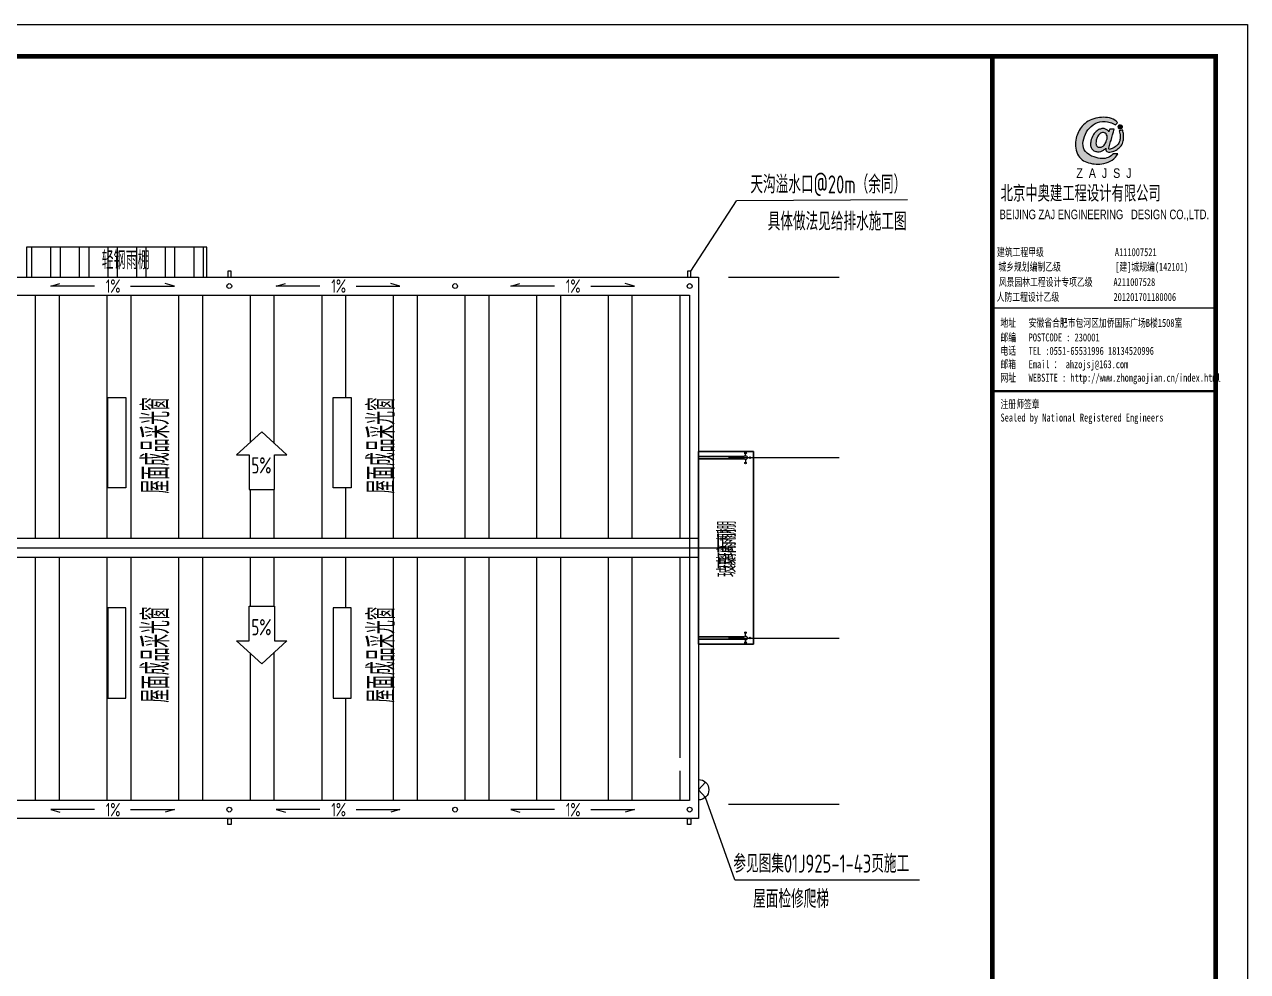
# Model space of a CAD drawing. Extents: x 177291 to 1288761, y 177638 to 322898.
# Drawn here: x 550582 to 591257, y 283428 to 314928 of the extents above; entities that cross this region are included whole.
import ezdxf
from ezdxf.enums import TextEntityAlignment as Align

# ---------------------------------------------------------------- set-up
doc = ezdxf.new("R2010")
doc.units = 0
doc.header["$LTSCALE"] = 1000
for name, color, linetype in [('AXIS', 3, 'Continuous'), ('DOTE', 1, 'Continuous'), ('PUB_TEXT', 7, 'Continuous'), ('PUB_TITLE', 4, 'Continuous'), ('TEXT', 7, 'Continuous'), ('图签', 3, 'Continuous'), ('天沟', 2, 'Continuous'), ('文字', 7, 'Continuous')]:
    doc.layers.add(name, color=color, linetype=linetype)
doc.styles.add('_gyy_title_Arial', font='arial.ttf', dxfattribs={"width": 0.7})
doc.styles.add('_gyy_title_ST', font='', dxfattribs={"width": 0.8})
doc.styles.add('_TCH_DIM', font='SIMPLEX', dxfattribs={"bigfont": 'GBCBIG'})
doc.styles.add('C', font='tssdeng.shx', dxfattribs={"height": 3, "bigfont": 'tssdchn.shx'})
doc.styles.add('HZ', font='txt.shx', dxfattribs={"width": 0.8, "bigfont": '000hztxt.shx'})
doc.styles.add('TSSD_Dimension', font='Tssdeng.shx', dxfattribs={"width": 0.8, "bigfont": 'hztxt.shx'})
doc.styles.add('TSSD_Label', font='tssdeng.shx', dxfattribs={"width": 0.7, "bigfont": 'hztxt.shx'})
doc.styles.add('TSSD_Norm', font='tssdeng.shx', dxfattribs={"bigfont": 'hztxt.shx'})
doc.styles.get('_gyy_title_ST').set_extended_font_data('SimSun')

# ---------------------------------------------------------------- blocks, each defined once
blk = doc.blocks.new('dd')
at = {"layer": '图签'}
h = blk.add_hatch(color=5, dxfattribs=at)
h.set_gradient(color1=(0, 0, 255), color2=(36, 36, 255), one_color=1, tint=0.57)
h.paths.add_polyline_path([(452, 1270, -0.093206), (531, 1562, -0.136321), (716, 1807, -0.161039), (988, 1948, -0.108591), (1307, 1935, -0.049497), (1479, 1861, 0.062627), (1539, 1932, 0.094388), (1351, 2056, 0.136326), (854, 2062, 0.161722), (430, 1810, 0.133661), (243, 1435, 0.158414), (286, 937, 0.22517), (632, 669, 0.138663), (1107, 646, 0.074676), (1375, 753, 0.125344), (1543, 944, 0.006312), (1413, 948, -0.090385), (1244, 833, -0.096745), (1053, 797, -0.073845), (803, 850, -0.140868), (530, 1020, -0.160753)])
h = blk.add_hatch(color=5, dxfattribs=at)
h.set_gradient(color1=(0, 0, 255), color2=(36, 36, 255), one_color=1, tint=0.57)
h.paths.add_polyline_path([(1306, 1289, 0.011169), (1334, 1370, 0.005807), (1431, 1724, 0.01105), (1292, 1724, 0.016796), (1267, 1634, 0.125943), (1203, 1704, 0.083806), (1120, 1739, 0.082879), (1047, 1739, -0.008503), (952, 1710, 0.060057), (844, 1628, 0.086078), (774, 1532, 0.099424), (705, 1347, 0.12153), (690, 1225, 0.102644), (719, 1122, 0.056648), (797, 1042, 0.092914), (913, 1013, 0.194578), (1098, 1064, -0.002562), (1175, 1122, 0.064354), (1167, 1068, 0.172385), (1207, 1017, 0.105458), (1300, 1002, 0.086567), (1454, 1046, 0.047674), (1592, 1136, 0.166359), (1692, 1274, 0.096748), (1728, 1431, 0.03151), (1728, 1548, 0.041815), (1700, 1691, 0.007654), (1588, 1673, -0.009919), (1610, 1585, -0.068269), (1624, 1482, -0.105336), (1605, 1352, -0.14652), (1528, 1223, -0.070486), (1434, 1151, -0.077937), (1341, 1103, -0.127098), (1272, 1084, -0.114215), (1267, 1129, -0.007609)])
h.paths.add_polyline_path([(865, 1245, -0.099994), (863, 1328, -0.050974), (888, 1427, -0.120527), (938, 1529, -0.043888), (1002, 1595, -0.08446), (1063, 1619, -0.147309), (1127, 1607, -0.037474), (1177, 1572, -0.06931), (1209, 1507, -0.067662), (1213, 1431, -0.02676), (1211, 1413, 0.017209), (1183, 1329, -0.048815), (1120, 1223, -0.139096), (1046, 1163, -0.097991), (944, 1153, -0.085394), (909, 1169, -0.149141)], flags=16)
h = blk.add_hatch(color=1, dxfattribs=at)
h.set_gradient(color1=(255, 0, 0), color2=(255, 0, 0), tint=0.57)
h.paths.add_polyline_path([(1557, 1818, 0.386553), (1564, 1757, 0.170676), (1604, 1736, 0.082224), (1657, 1743, 0.087509), (1686, 1766, 0.264235), (1694, 1804, 0.244333), (1636, 1850, 0.30271)])
blk.add_lwpolyline([(1539, 1932, 0.094388), (1351, 2056, 0.136326), (854, 2062, 0.161722), (430, 1810, 0.133661), (243, 1435, 0.158414), (286, 937, 0.22517), (632, 669, 0.138663), (1107, 646, 0.074676), (1375, 753, 0.125344), (1543, 944, 0.006312), (1413, 948, -0.090385), (1244, 833, -0.096745), (1053, 797, -0.073845), (803, 850, -0.140868), (530, 1020, -0.160753), (452, 1270, -0.093206), (531, 1562, -0.136321), (716, 1807, -0.161039), (988, 1948, -0.108591), (1307, 1935, -0.049497), (1479, 1861, 0.062627)], format="xyb", close=True, dxfattribs=at)
for points in [[(1431, 1724, 0.011041), (1292, 1724, 0.016796), (1267, 1634, 0.125943), (1203, 1704, 0.083806), (1120, 1739, 0.082879), (1047, 1739, -0.008503), (952, 1710, 0.060057), (844, 1628, 0.086078), (774, 1532, 0.099424), (705, 1347, 0.12153), (690, 1225, 0.102644), (719, 1122, 0.056648), (797, 1042, 0.092914), (913, 1013, 0.194578), (1098, 1064, -0.002562), (1175, 1122, 0.064354), (1167, 1068, 0.172385), (1207, 1017, 0.105458), (1300, 1002, 0.086567), (1454, 1046, 0.047674), (1592, 1136, 0.166359), (1692, 1274, 0.096748), (1728, 1431, 0.03151), (1728, 1548, 0.041815), (1700, 1691, 0.007654), (1588, 1673, -0.009919), (1610, 1585, -0.068269), (1624, 1482, -0.105336), (1605, 1352, -0.14652), (1528, 1223, -0.070486), (1434, 1151, -0.077937), (1341, 1103, -0.127098), (1272, 1084, -0.114215), (1267, 1129, -0.007609), (1306, 1289, 0.011169), (1334, 1370, 0.005782), (1430, 1722, 0.069025)], [(1213, 1431, 0.067662), (1209, 1507, 0.06931), (1177, 1572, 0.037474), (1127, 1607, 0.147309), (1063, 1619, 0.08446), (1002, 1595, 0.043888), (938, 1529, 0.120527), (888, 1427, 0.050974), (863, 1328, 0.099994), (865, 1245, 0.149141), (909, 1169, 0.085394), (944, 1153, 0.097991), (1046, 1163, 0.139096), (1120, 1223, 0.048815), (1183, 1329, -0.017209), (1211, 1413, 0.02676), (1213, 1431, 0.441273)], [(1694, 1804, 0.243958), (1636, 1850, 0.303117), (1557, 1818, 0.386553), (1564, 1757, 0.170676), (1604, 1736, 0.082224), (1657, 1743, 0.087509), (1686, 1766, 0.264235), (1694, 1804, -7.823139)]]:
    blk.add_lwpolyline(points, format="xyb", dxfattribs=at)
at = {"insert": (246, 492), "char_height": 300, "width": 8000, "attachment_point": 1, "style": 'HZ'}
blk.add_mtext('{\\fArial|b0|i0|c0|p32;Z  A  J  S  J}', dxfattribs=at)
blk = doc.blocks.new('A$C460B5C3E')
at = {"layer": '天沟'}
for q in [(379, -144), (379, -994)]:
    blk.add_line((0, -569), q, dxfattribs=at)
blk.add_arc((0, -569), 569, 270, 90, dxfattribs=at)
blk.add_arc((0, -569), 569, 270, 90, dxfattribs=at)

msp = doc.modelspace()

# ---------------------------------------------------------------- hatches: boundary and pattern name
h = msp.add_hatch()
h.set_pattern_fill('ANSI32', color=256, scale=200, angle=-135)
h.set_pattern_definition([(270, (481291.4, 460844.6), (952.5, -6e-13), []), (270, (480973.9, 460527.1), (952.5, -6e-13), [])])
h.paths.add_polyline_path([(550651.1, 307520.82), (550651.1, 306520.45), (556651.1, 306520.45), (556651.1, 307520.82)])
h.paths.add_polyline_path([(553042.25, 306656.39), (554937.68, 306656.39), (554937.68, 307520.96), (553042.25, 307520.96)], flags=9)
h = msp.add_hatch()
h.set_pattern_fill('ANSI32', color=5, scale=500, angle=45)
h.set_pattern_definition([(90, (-20548, -54629), (-2381.25, 2e-13), []), (90, (-19754.1, -53835.3), (-2381.25, 2e-13), [])])
h.paths.add_polyline_path([(572701.1, 297198.13), (512701.1, 297198.13), (512701.1, 290538.33), (512851.1, 290538.33), (512701.1, 290388.33), (512701.1, 289120.45), (572701.1, 289120.45), (572701.1, 290088.33), (572401.1, 290088.33), (571951.1, 290538.33), (572701.1, 290538.33)])
h.paths.add_polyline_path([(545851.1, 295520.45), (546451.1, 295520.45), (546451.1, 292520.45), (545851.1, 292520.45)], flags=16)
h.paths.add_polyline_path([(538951.1, 292520.45), (538351.1, 292520.45), (538351.1, 295520.45), (538951.1, 295520.45)], flags=16)
h.paths.add_polyline_path([(553351.1, 295520.45), (553951.1, 295520.45), (553951.1, 292520.45), (553351.1, 292520.45)], flags=16)
h.paths.add_polyline_path([(531451.1, 292520.45), (530851.1, 292520.45), (530851.1, 295520.45), (531451.1, 295520.45)], flags=16)
h.paths.add_polyline_path([(527870.08, 294431.8), (527033.4, 293667.21), (526196.73, 294431.8), (526615.7, 294431.8), (526615.7, 295575.59), (527451.11, 295575.59), (527451.11, 294431.8)], flags=16)
h.paths.add_polyline_path([(557637.95, 294431.8), (558056.93, 294431.8), (558056.93, 295575.59), (558892.33, 295575.59), (558892.33, 294431.8), (559311.31, 294431.8), (558474.63, 293667.21)], flags=16)
h.paths.add_polyline_path([(560851.1, 295520.45), (561451.1, 295520.45), (561451.1, 292520.45), (560851.1, 292520.45)], flags=16)
h.paths.add_polyline_path([(523951.1, 292520.45), (523351.1, 292520.45), (523351.1, 295520.45), (523951.1, 295520.45)], flags=16)
h.paths.add_polyline_path([(572701.1, 305920.45), (512701.1, 305920.45), (512701.1, 297842.78), (540469.59, 297842.78), (540341.91, 297970.45), (541241.91, 297970.45), (541114.24, 297842.78), (572701.1, 297842.78)])
h.paths.add_polyline_path([(545530.37, 301758.64), (545530.37, 299866.1), (539213.25, 299866.1), (539213.25, 301758.64)], flags=16)
h.paths.add_polyline_path([(538951.1, 302520.45), (538951.1, 299520.45), (538351.1, 299520.45), (538351.1, 302520.45)], flags=16)
h.paths.add_polyline_path([(545851.1, 302520.45), (546451.1, 302520.45), (546451.1, 299520.45), (545851.1, 299520.45)], flags=16)
h.paths.add_polyline_path([(531451.1, 302520.45), (531451.1, 299520.45), (530851.1, 299520.45), (530851.1, 302520.45)], flags=16)
h.paths.add_polyline_path([(553351.1, 302520.45), (553951.1, 302520.45), (553951.1, 299520.45), (553351.1, 299520.45)], flags=16)
h.paths.add_polyline_path([(527870.08, 300609.11), (527451.11, 300609.11), (527451.11, 299465.32), (526615.7, 299465.32), (526615.7, 300609.11), (526196.73, 300609.11), (527033.4, 301373.7)], flags=16)
h.paths.add_polyline_path([(557637.95, 300609.11), (558474.63, 301373.7), (559311.31, 300609.11), (558892.33, 300609.11), (558892.33, 299465.32), (558056.93, 299465.32), (558056.93, 300609.11)], flags=16)
h.paths.add_polyline_path([(523951.1, 302520.45), (523951.1, 299520.45), (523351.1, 299520.45), (523351.1, 302520.45)], flags=16)
h.paths.add_polyline_path([(560851.1, 302520.45), (561451.1, 302520.45), (561451.1, 299520.45), (560851.1, 299520.45)], flags=16)
h.paths.add_polyline_path([(521757.73, 293353.89), (521757.73, 294687.02), (521088.35, 294687.02), (521088.35, 293353.89)], flags=24)
h.paths.add_polyline_path([(521757.73, 296853.89), (521757.73, 298187.02), (521088.35, 298187.02), (521088.35, 296853.89)], flags=9)
h.paths.add_polyline_path([(521757.73, 291353.89), (521757.73, 292687.02), (521088.35, 292687.02), (521088.35, 291353.89)], flags=24)
h.paths.add_polyline_path([(558076.99, 294502.67), (558847.33, 294502.67), (558847.33, 295156.74), (558076.99, 295156.74)], flags=8)
h.paths.add_polyline_path([(526635.76, 294502.67), (527406.11, 294502.67), (527406.11, 295156.74), (526635.76, 295156.74)], flags=8)
h.paths.add_polyline_path([(563210.91, 292166.48), (563210.91, 295772.13), (561811.28, 295772.13), (561811.28, 292166.48)], flags=24)
h.paths.add_polyline_path([(555710.91, 292166.48), (555710.91, 295772.13), (554311.28, 295772.13), (554311.28, 292166.48)], flags=24)
h.paths.add_polyline_path([(548210.91, 292166.48), (548210.91, 295772.13), (546811.28, 295772.13), (546811.28, 292166.48)], flags=24)
h.paths.add_polyline_path([(540710.91, 292166.48), (540710.91, 295772.13), (539311.28, 295772.13), (539311.28, 292166.48)], flags=24)
h.paths.add_polyline_path([(533210.91, 292166.48), (533210.91, 295772.13), (531811.28, 295772.13), (531811.28, 292166.48)], flags=24)
h.paths.add_polyline_path([(525710.91, 292166.48), (525710.91, 295772.13), (524311.28, 295772.13), (524311.28, 292166.48)], flags=24)
h.paths.add_polyline_path([(523134.54, 303399.87), (524167.67, 303399.87), (524167.67, 304069.24), (523134.54, 304069.24)], flags=24)
h.paths.add_polyline_path([(521757.73, 300353.89), (521757.73, 301687.02), (521088.35, 301687.02), (521088.35, 300353.89)], flags=24)
h.paths.add_polyline_path([(538856.85, 298016.39), (540279.98, 298016.39), (540279.98, 298685.77), (538856.85, 298685.77)], flags=24)
h.paths.add_polyline_path([(539286.87, 299881.93), (544048.56, 299881.93), (544048.56, 300579.26), (539286.87, 300579.26)], flags=8)
h.paths.add_polyline_path([(563210.91, 299124.39), (563210.91, 302730.03), (561811.28, 302730.03), (561811.28, 299124.39)], flags=24)
h.paths.add_polyline_path([(555710.91, 299124.39), (555710.91, 302730.03), (554311.28, 302730.03), (554311.28, 299124.39)], flags=24)
h.paths.add_polyline_path([(548210.91, 299124.39), (548210.91, 302730.03), (546811.28, 302730.03), (546811.28, 299124.39)], flags=24)
h.paths.add_polyline_path([(538022.78, 299124.39), (538022.78, 302730.03), (536623.14, 302730.03), (536623.14, 299124.39)], flags=24)
h.paths.add_polyline_path([(533210.91, 299124.39), (533210.91, 302730.03), (531811.28, 302730.03), (531811.28, 299124.39)], flags=24)
h.paths.add_polyline_path([(525710.91, 299124.39), (525710.91, 302730.03), (524311.28, 302730.03), (524311.28, 299124.39)], flags=24)
h.paths.add_polyline_path([(539275.59, 300387.24), (543910.76, 300387.24), (543910.76, 301190.81), (539275.59, 301190.81)], flags=8)
h.paths.add_polyline_path([(539290.04, 301046.82), (545368.19, 301046.82), (545368.19, 301781.38), (539290.04, 301781.38)], flags=24)
h.paths.add_polyline_path([(558076.99, 299884.17), (558847.33, 299884.17), (558847.33, 300538.24), (558076.99, 300538.24)], flags=8)
h.paths.add_polyline_path([(526635.76, 299884.17), (527406.11, 299884.17), (527406.11, 300538.24), (526635.76, 300538.24)], flags=8)

# ---------------------------------------------------------------- linework, layer by layer
for p, q in [((574562.63, 300582.35), (574562.63, 300670.37)), ((574562.63, 300582.35), (574562.63, 300670.37)), ((574561.22, 300458.46), (574561.22, 300340.87)), ((574561.22, 300458.46), (574561.22, 300340.87)), ((574619.5, 300520.45), (574713.41, 300520.45)), ((574619.5, 300520.45), (574713.41, 300520.45)), ((574561.22, 294582.45), (574561.22, 294700.04)), ((574561.22, 294582.45), (574561.22, 294700.04)), ((574619.5, 294520.45), (574713.41, 294520.45)), ((574619.5, 294520.45), (574713.41, 294520.45)), ((574562.63, 294458.56), (574562.63, 294370.53)), ((574562.63, 294458.56), (574562.63, 294370.53))]:
    msp.add_line(p, q)
for points in [[(550651.1, 306520.45), (556651.1, 306520.45), (556651.1, 307520.82), (550651.1, 307520.82)], [(573001.1, 288520.45), (512401.1, 288520.45), (512401.1, 306520.45), (573001.1, 306520.45)], [(572701.1, 289120.45), (512701.1, 289120.45), (512701.1, 305920.45), (572701.1, 305920.45)], [(573001.1, 300720.45), (573001.1, 294320.45), (574831.1, 294320.45), (574831.1, 300720.45)], [(573001.1, 294320.45), (573001.1, 300720.45), (574831.1, 300720.45), (574831.1, 294320.45)], [(512401.1, 297842.78), (573001.1, 297842.78), (573001.1, 297198.13), (512401.1, 297198.13)]]:
    msp.add_lwpolyline(points, close=True)
at = {"color": 1}
for points in [[(553351.1, 302520.45), (553951.1, 302520.45), (553951.1, 299520.45), (553351.1, 299520.45)], [(560851.1, 302520.45), (561451.1, 302520.45), (561451.1, 299520.45), (560851.1, 299520.45)], [(553351.1, 292520.45), (553951.1, 292520.45), (553951.1, 295520.45), (553351.1, 295520.45)], [(560851.1, 292520.45), (561451.1, 292520.45), (561451.1, 295520.45), (560851.1, 295520.45)]]:
    msp.add_lwpolyline(points, close=True, dxfattribs=at)
for points in [[(574508.23, 300558.43), (573001.1, 300558.43), (573001.1, 300482.47), (574508.23, 300482.47)], [(574508.23, 300482.47), (573001.1, 300482.47), (573001.1, 300558.43), (574508.23, 300558.43)], [(574508.23, 294558.43), (573001.1, 294558.43), (573001.1, 294482.47), (574508.23, 294482.47)], [(574508.23, 294482.47), (573001.1, 294482.47), (573001.1, 294558.43), (574508.23, 294558.43)]]:
    msp.add_lwpolyline(points)
at = {"linetype": 'ByBlock'}
for centre in [(557394.17, 306227.19), (564903.22, 306227.19), (572703.22, 306227.19), (557394.17, 288813.72), (564903.22, 288813.72), (572703.22, 288813.72)]:
    msp.add_circle(centre, 80, dxfattribs=at)
for centre, radius in [((574557.38, 300520.45), 62.12), ((574557.38, 300520.45), 62.12), ((574562.63, 300670.37), 26.91), ((574562.63, 300670.37), 26.91), ((574561.22, 300340.87), 26.91), ((574561.22, 300340.87), 26.91), ((574713.41, 300520.45), 26.91), ((574713.41, 300520.45), 26.91), ((574557.38, 294520.45), 62.12), ((574557.38, 294520.45), 62.12), ((574561.22, 294700.04), 26.91), ((574561.22, 294700.04), 26.91), ((574713.41, 294520.45), 26.91), ((574713.41, 294520.45), 26.91), ((574562.63, 294370.53), 26.91), ((574562.63, 294370.53), 26.91)]:
    msp.add_circle(centre, radius)
at = {"layer": 'AXIS'}
for p, q in [((572741.17, 306727.17), (574258.51, 309061.63)), ((579951.64, 309096.67), (574258.51, 309061.63)), ((574001.1, 306520.45), (577671.24, 306520.45)), ((574001.1, 300520.45), (577671.24, 300520.45)), ((574001.1, 294520.45), (577671.24, 294520.45)), ((574001.1, 288995.2), (577671.24, 288995.2))]:
    msp.add_line(p, q, dxfattribs=at)
at = {"layer": 'AXIS', "linetype": 'ByBlock'}
for q in [(573228.25, 289220.4), (580346.85, 286481.06)]:
    msp.add_line((574200.8, 286481.06), q, dxfattribs=at)
at = {"layer": 'AXIS'}
for points in [[(559311.31, 300609.11), (558474.63, 301373.7), (557637.95, 300609.11), (558056.93, 300609.11), (558056.93, 299465.32), (558892.33, 299465.32), (558892.33, 300609.11)], [(559311.31, 294431.8), (558474.63, 293667.21), (557637.95, 294431.8), (558056.93, 294431.8), (558056.93, 295575.59), (558892.33, 295575.59), (558892.33, 294431.8)]]:
    msp.add_lwpolyline(points, close=True, dxfattribs=at)
at = {"layer": 'DOTE'}
msp.add_line((511526.1, 297520.45), (573876.1, 297520.45), dxfattribs=at)
at = {"layer": 'PUB_TITLE'}
msp.add_line((582771.72, 305508.25), (590196, 305508.25), dxfattribs=at)
msp.add_lwpolyline([(502059.23, 314928.34), (591256.61, 314928.34), (591256.61, 251928.06), (502059.23, 251928.06)], close=True, dxfattribs=at)
at = {"layer": 'PUB_TITLE', "const_width": 159.09}
for points in [[(504710.76, 252988.67), (504710.76, 313867.73), (590196, 313867.73), (590196, 252988.67)], [(582771.72, 313867.73), (590196, 313867.73), (590196, 252988.67), (582771.72, 252988.67)]]:
    msp.add_lwpolyline(points, close=True, dxfattribs=at)
at = {"layer": 'PUB_TITLE', "const_width": 74.24}
msp.add_lwpolyline([(582771.72, 302729), (590196, 302729)], dxfattribs=at)
at = {"layer": '天沟'}
for points in [[(557346.16, 306520.45), (557456.05, 306520.45), (557456.05, 306727.17), (557346.16, 306727.17)], [(572631.28, 306520.45), (572741.17, 306520.45), (572741.17, 306727.17), (572631.28, 306727.17)], [(557346.16, 288520.45), (557456.05, 288520.45), (557456.05, 288313.74), (557346.16, 288313.74)], [(572631.28, 288520.45), (572741.17, 288520.45), (572741.17, 288313.74), (572631.28, 288313.74)]]:
    msp.add_lwpolyline(points, close=True, dxfattribs=at)
at = {"layer": '文字'}
for points in [[(552909.37, 306227.19), (551455.52, 306227.19), (551759.79, 306308.71)], [(554112.97, 306227.19), (555566.81, 306227.19), (555262.55, 306308.71)], [(560409.37, 306227.19), (558955.52, 306227.19), (559259.79, 306308.71)], [(561612.97, 306227.19), (563066.81, 306227.19), (562762.55, 306308.71)], [(568209.37, 306227.19), (566755.52, 306227.19), (567059.79, 306308.71)], [(569412.97, 306227.19), (570866.81, 306227.19), (570562.55, 306308.71)], [(552909.37, 288813.72), (551455.52, 288813.72), (551759.79, 288732.19)], [(554112.97, 288813.72), (555566.81, 288813.72), (555262.55, 288732.19)], [(560409.37, 288813.72), (558955.52, 288813.72), (559259.79, 288732.19)], [(561612.97, 288813.72), (563066.81, 288813.72), (562762.55, 288732.19)], [(568209.37, 288813.72), (566755.52, 288813.72), (567059.79, 288732.19)], [(569412.97, 288813.72), (570866.81, 288813.72), (570562.55, 288732.19)]]:
    msp.add_lwpolyline(points, dxfattribs=at)

# ---------------------------------------------------------------- block references
at = {"xscale": -0.6, "yscale": 0.6, "zscale": 0.6, "rotation": 180}
msp.add_blockref('A$C460B5C3E', (573001.1, 289133.86), dxfattribs=at)
at = {"layer": '图签', "xscale": 1.060610879957576, "yscale": 1.060610879957576, "zscale": 1.060610879957576}
msp.add_blockref('dd', (585301.91, 309620.66), dxfattribs=at)

# ---------------------------------------------------------------- texts
at = {"style": 'C', "width": 0.7}
msp.add_text('轻钢雨棚', height=600, dxfattribs=at).set_placement((553149.96, 306786.31))
for p in [(574243.5, 296823.35), (574243.5, 296547.48)]:
    msp.add_text('玻璃雨棚', height=600, rotation=90, dxfattribs=at).set_placement(p)
at = {"color": 1, "insert": (583047.87, 309574.94), "char_height": 538.6524, "width": 7045.2659, "attachment_point": 1, "style": 'HZ'}
msp.add_mtext('北京中奥建工程设计有限公司', dxfattribs=at)
at = {"layer": 'PUB_TEXT', "style": '_TCH_DIM', "width": 0.705882}
for p in [(555398.23, 300927.21), (562898.23, 300927.21), (555398.23, 293969.31), (562898.23, 293969.31)]:
    msp.add_text('屋面成品采光窗', height=900, rotation=90, dxfattribs=at).set_placement(p, align=Align.CENTER)
at = {"layer": 'PUB_TITLE', "width": 0.7}
for s, height, style, p in [('BEIJING ZAJ ENGINEERING   DESIGN CO.,LTD.', 318.1829, '_gyy_title_Arial', (586492.56, 308452.02)), ('建筑工程甲级                 A111007521             ', 265.1525, '_gyy_title_ST', (586481.89, 307223.27)), ('城乡规划编制乙级             [建]城规编(142101)', 265.1525, '_gyy_title_ST', (586127.83, 306736.8)), ('风景园林工程设计专项乙级     A211007528           ', 265.1525, '_gyy_title_ST', (586349.91, 306228.15)), ('人防工程设计乙级             201201701180006', 265.1525, '_gyy_title_ST', (585897.74, 305731.93))]:
    msp.add_text(s, height=height, dxfattribs=dict(at, style=style)).set_placement(p, align=Align.CENTER)
at = {"layer": 'PUB_TITLE', "style": '_gyy_title_ST', "width": 0.7}
for s, height, p in [('地址   安徽省合肥市包河区加侨国际广场B楼1508室', 265.1525, (583040.1, 304870.49)), ('邮编   POSTCODE : 230001', 265.1525, (583040.1, 304386.17)), ('电话   TEL :0551-65531996 18134520996', 265.1525, (583040.1, 303940.72)), ('邮箱   Email ： ahzojsj@163.com', 265.1525, (583040.1, 303495.26)), ('网址   WEBSITE : http://www.zhongaojian.cn/index.html', 265.1525, (583040.1, 303047.18)), ('注册师签章', 265.152, (583040.1, 302166.88)), ('Sealed by National Registered Engineers', 265.1525, (583041.54, 301721.42))]:
    msp.add_text(s, height=height, dxfattribs=at).set_placement(p)
at = {"layer": 'TEXT', "style": 'TSSD_Norm', "width": 0.7}
for s, p in [('天沟溢水口@20m（余同）', (574723.84, 309308)), ('具体做法见给排水施工图', (575299.84, 308075.43)), ('参见图集01J925-1-43页施工', (574157.43, 286717.32)), ('屋面检修爬梯', (574815.18, 285545.45))]:
    msp.add_text(s, height=600, dxfattribs=at).set_placement(p)
at = {"layer": 'TEXT', "style": 'TSSD_Dimension', "width": 0.7}
for p in [(558462.16, 299993.18), (558462.16, 294611.68)]:
    msp.add_text('5%%%', height=539.865, dxfattribs=at).set_placement(p, align=Align.CENTER)
at = {"layer": '文字', "style": 'TSSD_Label', "width": 0.7}
for p in [(553531.14, 306227.19), (561031.14, 306227.19), (568831.14, 306227.19), (553531.14, 288813.72), (561031.14, 288813.72), (568831.14, 288813.72)]:
    msp.add_text('1%%%', height=450, dxfattribs=at).set_placement(p, align=Align.MIDDLE)

doc.saveas('drawing.dxf')
